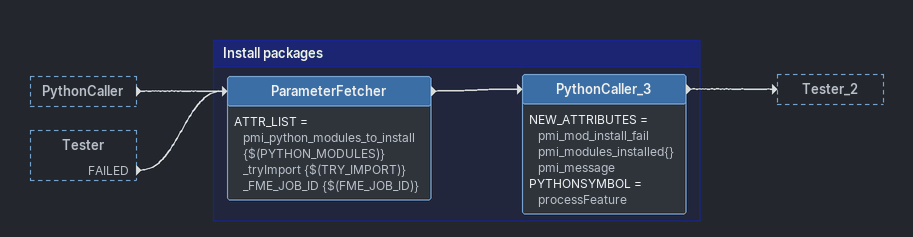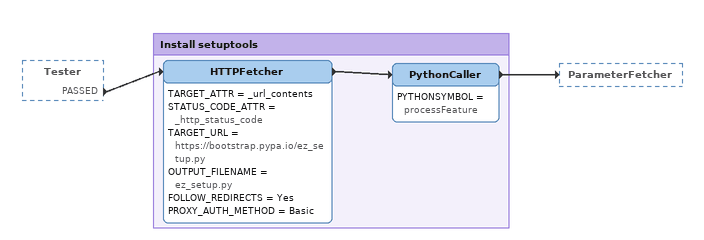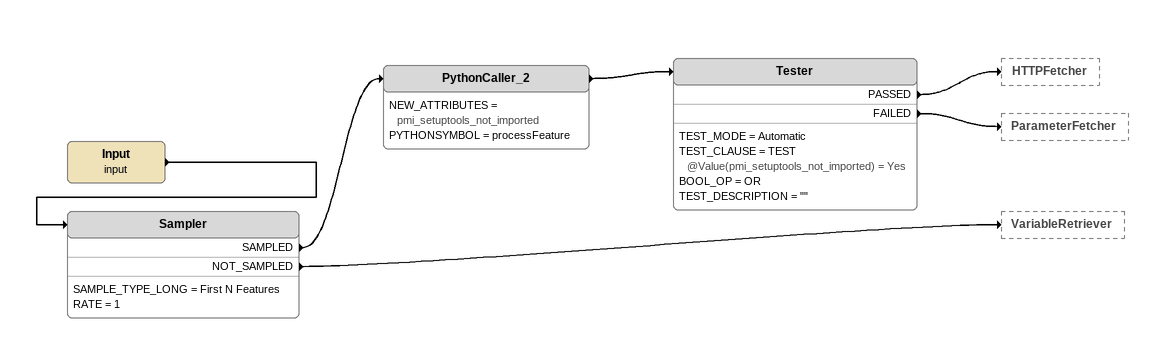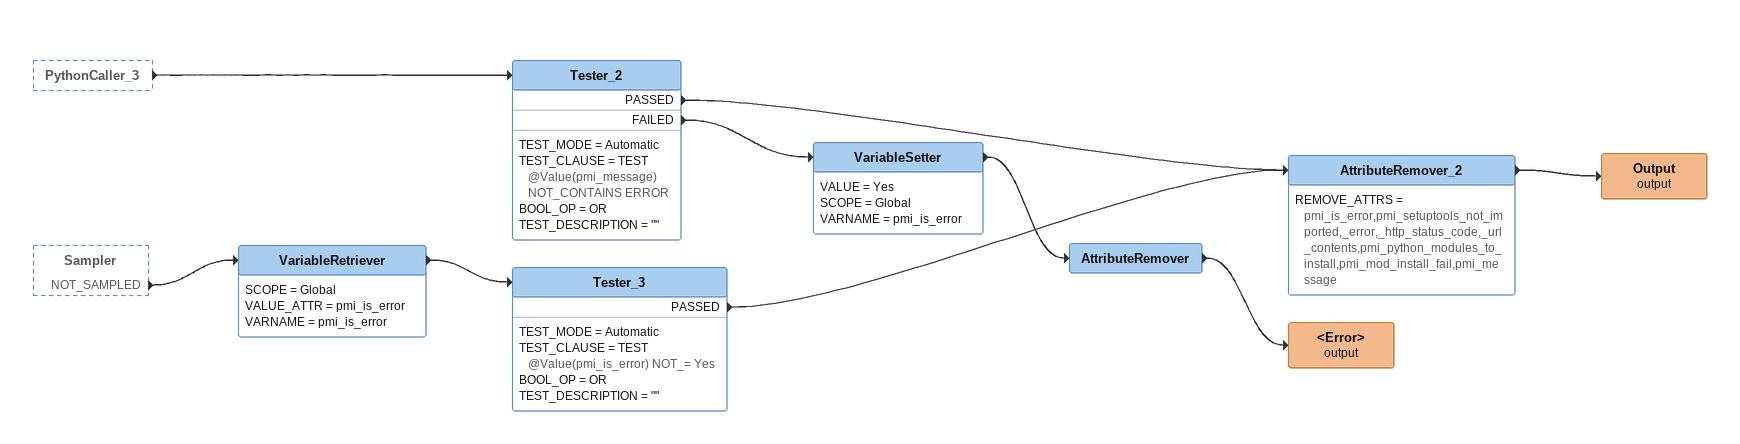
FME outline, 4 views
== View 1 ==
PythonCaller [outside]
    -> ParameterFetcher
Tester [outside]
    FAILED -> ParameterFetcher

Bookmark: Install packages
ParameterFetcher
    ATTR_LIST = pmi_python_modules_to_install {$(PYTHON_MODULES)} _tryImport {$(TRY_IMPORT)} _FME_JOB_ID {$(FME_JOB_ID)}
    -> PythonCaller_3
PythonCaller_3
    NEW_ATTRIBUTES = pmi_mod_install_fail pmi_modules_installed{} pmi_message
    PYTHONSYMBOL = processFeature
    -> Tester_2

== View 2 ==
Tester [outside]
    PASSED -> HTTPFetcher

Bookmark: Install setuptools
HTTPFetcher
    TARGET_ATTR = _url_contents
    STATUS_CODE_ATTR = _http_status_code
    TARGET_URL = https://bootstrap.pypa.io/ez_setup.py
    OUTPUT_FILENAME = ez_setup.py
    FOLLOW_REDIRECTS = Yes
    PROXY_AUTH_METHOD = Basic
    -> PythonCaller
PythonCaller
    PYTHONSYMBOL = processFeature
    -> ParameterFetcher

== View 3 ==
Input (input)
    -> Sampler
Sampler
    SAMPLE_TYPE_LONG = First N Features
    RATE = 1
    SAMPLED -> PythonCaller_2
    NOT_SAMPLED -> VariableRetriever
PythonCaller_2
    NEW_ATTRIBUTES = pmi_setuptools_not_imported
    PYTHONSYMBOL = processFeature
    -> Tester
Tester
    TEST_MODE = Automatic
    TEST_CLAUSE = TEST @Value(pmi_setuptools_not_imported) = Yes
    BOOL_OP = OR
    TEST_DESCRIPTION = ""
    PASSED -> HTTPFetcher
    FAILED -> ParameterFetcher

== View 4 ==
PythonCaller_3 [outside]
    -> Tester_2
Sampler [outside]
    NOT_SAMPLED -> VariableRetriever
Tester_2
    TEST_MODE = Automatic
    TEST_CLAUSE = TEST @Value(pmi_message) NOT_CONTAINS ERROR
    BOOL_OP = OR
    TEST_DESCRIPTION = ""
    PASSED -> AttributeRemover_2
    FAILED -> VariableSetter
VariableSetter
    VALUE = Yes
    SCOPE = Global
    VARNAME = pmi_is_error
    -> AttributeRemover
AttributeRemover
    -> <Error> (output)
<Error> (output)
VariableRetriever
    SCOPE = Global
    VALUE_ATTR = pmi_is_error
    VARNAME = pmi_is_error
    -> Tester_3
Tester_3
    TEST_MODE = Automatic
    TEST_CLAUSE = TEST @Value(pmi_is_error) NOT_= Yes
    BOOL_OP = OR
    TEST_DESCRIPTION = ""
    PASSED -> AttributeRemover_2
AttributeRemover_2
    REMOVE_ATTRS = pmi_is_error,pmi_setuptools_not_imported,_error,_http_status_code,_url_contents,pmi_python_modules_to_install,pmi_mod_install_fail,pmi_message
    -> Output (output)
Output (output)
